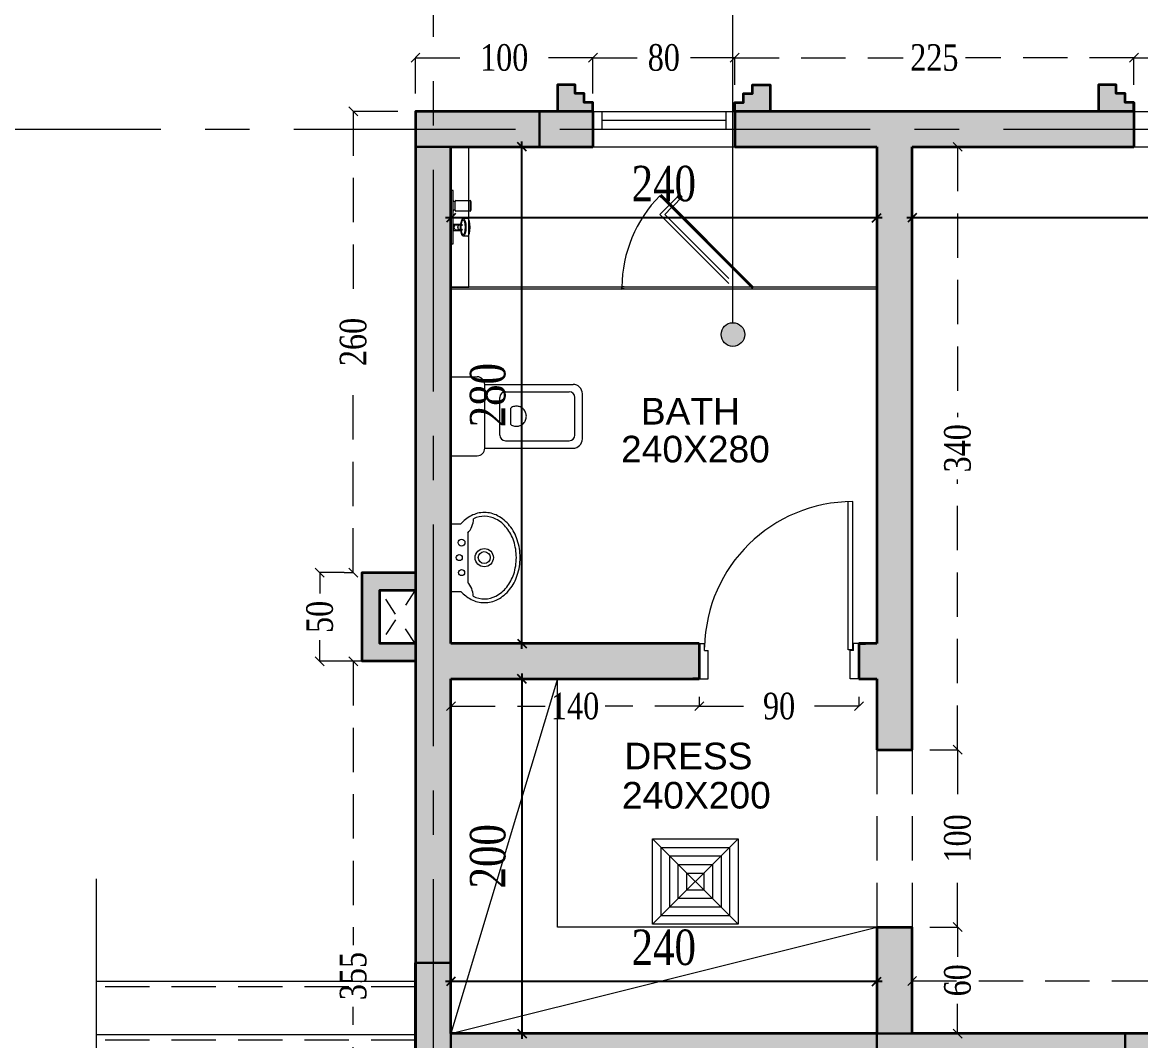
# Model space of a CAD drawing. Header units: inches. Extents: x -114 to 635, y -137 to 57.
# Drawn here: x 83.34 to 89.64, y 25.94 to 31.68 of the extents above; entities that cross this region are included whole.
import ezdxf

# ---------------------------------------------------------------- set-up
doc = ezdxf.new("R2010")
doc.units = ezdxf.units.IN
doc.header["$MEASUREMENT"] = 0
doc.header["$PDMODE"] = 98
for name, pattern in [('( Hidden )', [0.375, 0.25, -0.125]), ('CENTER', [2, 1.25, -0.25, 0.25, -0.25]), ('CENTERX2', [4, 2.5, -0.5, 0.5, -0.5]), ('DASHED2', [0.375, 0.25, -0.125]), ('HIDDEN', [0.375, 0.25, -0.125])]:
    doc.linetypes.add(name, pattern=pattern)
doc.layers.get('0').update_dxf_attribs({"lineweight": 5})
doc.layers.get('Defpoints').update_dxf_attribs({"lineweight": 5})
for name, color, linetype, lineweight in [('.', 14, 'Continuous', 9), ('ARCHES', 1, 'HIDDEN', 5), ('COLUMNS HATCH', 1, 'Continuous', 5), ('DETAILS DIMENSION', 15, 'Continuous', 5), ('dim', 1, 'Continuous', 9), ('DOOR', 1, 'Continuous', 5), ('E-AX', 9, '( Hidden )', 0), ('FIXTURE', 5, 'Continuous', 5), ('FURNITURE', 1, 'Continuous', 0), ('GENERAL TEXT', 4, 'Continuous', 5), ('HATCH', 15, 'Continuous', 0), ('New_Archicad Doors_Pen_No__27', 7, 'Continuous', 35), ('PROPOSED COLUMNS', 6, 'Continuous', 30), ('ROOM INFORMATION', 7, 'Continuous', 5), ('ROOMS DIMENSION', 3, 'Continuous', 5), ('STAIR', 1, 'Continuous', 5), ('WALL PROPOSED', 7, 'Continuous', 30), ('WINDOWS', 5, 'Continuous', 5)]:
    doc.layers.add(name, color=color, linetype=linetype, lineweight=lineweight)
for name, color, linetype, lineweight, true_color in [('ALARM', 7, 'Continuous', 5, 0xff0f0f), ('AXIES', 7, 'CENTER', 0, 0x949596), ('New_Archicad Doors_Pen_No__23', 7, 'Continuous', 20, 0xff6600)]:
    doc.layers.add(name, color=color, linetype=linetype, lineweight=lineweight, true_color=true_color)
doc.styles.add('ST', font='times.ttf', dxfattribs={"width": 0.8})
doc.styles.get("Standard").update_dxf_attribs({"font": 'arial.ttf'})
doc.styles.add('style4', font='times.ttf', dxfattribs={"width": 0.8})
doc.dimstyles.new('DIM100-2', dxfattribs={"dimtxt": 0.2, "dimasz": 0.05, "dimexe": 0.1, "dimexo": 0.1, "dimgap": 0.09, "dimtad": 1, "dimdec": 0, "dimlfac": 100, "dimzin": 0, "dimdsep": 46, "dimtxsty": 'style4', "dimblk1": 'OBLIQUE', "dimblk2": 'OBLIQUE', "dimsah": 1, "dimcen": 0.09, "dimdle": 0.03, "dimse1": 1, "dimse2": 1, "dimclrd": 256, "dimclrt": 256, "dimadec": 0, "dimazin": 0, "dimtfac": 1, "dimtdec": 0, "dimtix": 1, "dimtmove": 2, "dimatfit": 3, "dimldrblk": 'OBLIQUE', "dimfxl": 1, "dimtolj": 1, "dimtzin": 0, "dimarcsym": 0})
doc.dimstyles.new('RASH PLAN', dxfattribs={"dimtxt": 0.15, "dimasz": 0.05, "dimexe": 0, "dimexo": 0.1, "dimgap": 0.05, "dimtad": 0, "dimdec": 0, "dimlfac": 100, "dimzin": 0, "dimdsep": 46, "dimtxsty": 'ST', "dimblk": 'OBLIQUE', "dimcen": 0.09, "dimclrd": 200, "dimclre": 6, "dimclrt": 1, "dimadec": 0, "dimazin": 0, "dimtfac": 1, "dimtdec": 0, "dimtmove": 1, "dimatfit": 3, "dimldrblk": 'OBLIQUE', "dimfxl": 0, "dimtolj": 1, "dimtzin": 0, "dimlwd": -1, "dimlwe": -1, "dimarcsym": 0})

# ---------------------------------------------------------------- blocks, each defined once
blk = doc.blocks.new('*U1160')
for p, q in [((-1600, 101.4), (-1550, 101.4)), ((-1550, 101.4), (-1550, -58.6)), ((-750, 101.4), (-750, -58.6)), ((-700, 101.4), (-750, 101.4)), ((-1570, -58.6), (-1550, -58.6)), ((-1570, -58.6), (-1570, -98.6)), ((-730, -58.6), (-750, -58.6)), ((-730, -58.6), (-730, -98.6)), ((-1600, -98.6), (-1570, -98.6)), ((-1565, -63.6), (-1565, -898.6)), ((-1565, -63.6), (-1540, -63.6)), ((-1540, -63.6), (-1540, -896.8)), ((-700, -98.6), (-730, -98.6))]:
    blk.add_line(p, q)
blk.add_arc((-1565.1, -63.4), 835.2, 270.00586, 358.95662)
blk = doc.blocks.new('Door 26_3')
at = {"layer": 'New_Archicad Doors_Pen_No__23', "color": 30, "linetype": 'Continuous', "lineweight": 20, "true_color": 0xff6600}
blk.add_line((450, -115), (450, 0), dxfattribs=at)
at = {"layer": 'New_Archicad Doors_Pen_No__27', "color": 7, "linetype": 'Continuous', "lineweight": 35}
for p, q in [((-450, -115), (-450, -200)), ((450, -115), (450, -200))]:
    blk.add_line(p, q, dxfattribs=at)
at = {"layer": 'WALL PROPOSED', "linetype": 'Continuous', "lineweight": 35}
for p, q in [((-450, 0), (-450, -200)), ((450, 0), (450, -200))]:
    blk.add_line(p, q, dxfattribs=at)
at = {"layer": 'DOOR', "rotation": 180}
blk.add_blockref('*U1160', (-1150, -98.6), dxfattribs=at)
blk = doc.blocks.new('_Oblique')
at = {"color": 0, "lineweight": -2}
blk.add_line((-0.5, -0.5), (0.5, 0.5), dxfattribs=at)
blk = doc.blocks.new('*D347')
at = {"layer": 'Defpoints', "color": 0, "transparency": 16777216}
for p in [(86.5516, 31.4834), (85.5513, 31.1805), (86.5516, 31.1805)]:
    blk.add_point(p, dxfattribs=at)
at = {"layer": 'DETAILS DIMENSION', "color": 6, "transparency": 16777216}
for p, q in [((85.5513, 31.2805), (85.5513, 31.4834)), ((86.5516, 31.2805), (86.5516, 31.4834))]:
    blk.add_line(p, q, dxfattribs=at)
at = {"layer": 'DETAILS DIMENSION', "color": 200, "linetype": 'DASHED2', "transparency": 16777216}
for p, q in [((85.5513, 31.4834), (85.8821, 31.4834)), ((86.5516, 31.4834), (86.2208, 31.4834))]:
    blk.add_line(p, q, dxfattribs=at)
at = {"layer": 'DETAILS DIMENSION', "color": 200, "transparency": 16777216, "xscale": 0.05, "yscale": 0.05, "zscale": 0.05, "rotation": 180}
blk.add_blockref('_Oblique', (85.5513, 31.4834), dxfattribs=at)
at = {"layer": 'DETAILS DIMENSION', "color": 200, "transparency": 16777216, "xscale": 0.05, "yscale": 0.05, "zscale": 0.05}
blk.add_blockref('_Oblique', (86.5516, 31.4834), dxfattribs=at)
at = {"layer": 'DETAILS DIMENSION', "color": 1, "transparency": 16777216, "insert": (86.0514, 31.4834), "char_height": 0.15, "attachment_point": 5, "style": 'ST'}
blk.add_mtext('\\A1;100', dxfattribs=at)
blk = doc.blocks.new('*D348')
at = {"layer": 'Defpoints', "color": 0, "transparency": 16777216}
for p in [(87.3508, 31.4834), (87.3508, 31.2305), (86.5516, 31.1805)]:
    blk.add_point(p, dxfattribs=at)
at = {"layer": 'DETAILS DIMENSION', "color": 6, "transparency": 16777216}
for p, q in [((86.5516, 31.2805), (86.5516, 31.4834)), ((87.3508, 31.3305), (87.3508, 31.4834))]:
    blk.add_line(p, q, dxfattribs=at)
at = {"layer": 'DETAILS DIMENSION', "color": 200, "linetype": 'DASHED2', "transparency": 16777216}
for p, q in [((86.5516, 31.4834), (86.8211, 31.4834)), ((87.3508, 31.4834), (87.0813, 31.4834))]:
    blk.add_line(p, q, dxfattribs=at)
at = {"layer": 'DETAILS DIMENSION', "color": 200, "transparency": 16777216, "xscale": 0.05, "yscale": 0.05, "zscale": 0.05, "rotation": 180}
blk.add_blockref('_Oblique', (86.5516, 31.4834), dxfattribs=at)
at = {"layer": 'DETAILS DIMENSION', "color": 200, "transparency": 16777216, "xscale": 0.05, "yscale": 0.05, "zscale": 0.05}
blk.add_blockref('_Oblique', (87.3508, 31.4834), dxfattribs=at)
at = {"layer": 'DETAILS DIMENSION', "color": 1, "transparency": 16777216, "insert": (86.9512, 31.4834), "char_height": 0.15, "attachment_point": 5, "style": 'ST'}
blk.add_mtext('\\A1;80', dxfattribs=at)
blk = doc.blocks.new('*D349')
at = {"layer": 'Defpoints', "color": 0, "transparency": 16777216}
for p in [(89.6014, 31.4834), (87.3508, 31.2305), (89.6014, 31.2305)]:
    blk.add_point(p, dxfattribs=at)
at = {"layer": 'DETAILS DIMENSION', "color": 6, "transparency": 16777216}
for p, q in [((87.3508, 31.3305), (87.3508, 31.4834)), ((89.6014, 31.3305), (89.6014, 31.4834))]:
    blk.add_line(p, q, dxfattribs=at)
at = {"layer": 'DETAILS DIMENSION', "color": 200, "linetype": 'DASHED2', "transparency": 16777216}
for p, q in [((87.3508, 31.4834), (88.3009, 31.4834)), ((89.6014, 31.4834), (88.6512, 31.4834))]:
    blk.add_line(p, q, dxfattribs=at)
at = {"layer": 'DETAILS DIMENSION', "color": 200, "transparency": 16777216, "xscale": 0.05, "yscale": 0.05, "zscale": 0.05, "rotation": 180}
blk.add_blockref('_Oblique', (87.3508, 31.4834), dxfattribs=at)
at = {"layer": 'DETAILS DIMENSION', "color": 200, "transparency": 16777216, "xscale": 0.05, "yscale": 0.05, "zscale": 0.05}
blk.add_blockref('_Oblique', (89.6014, 31.4834), dxfattribs=at)
at = {"layer": 'DETAILS DIMENSION', "color": 1, "transparency": 16777216, "insert": (88.4761, 31.4834), "char_height": 0.15, "attachment_point": 5, "style": 'ST'}
blk.add_mtext('\\A1;225', dxfattribs=at)
blk = doc.blocks.new('*D350')
at = {"layer": 'Defpoints', "color": 0, "transparency": 16777216}
for p in [(92.1006, 31.4834), (89.6014, 31.2305), (92.1006, 31.2305)]:
    blk.add_point(p, dxfattribs=at)
at = {"layer": 'DETAILS DIMENSION', "color": 6, "transparency": 16777216}
for p, q in [((89.6014, 31.3305), (89.6014, 31.4834)), ((92.1006, 31.3305), (92.1006, 31.4834))]:
    blk.add_line(p, q, dxfattribs=at)
at = {"layer": 'DETAILS DIMENSION', "color": 200, "linetype": 'DASHED2', "transparency": 16777216}
for p, q in [((89.6014, 31.4834), (90.6732, 31.4834)), ((92.1006, 31.4834), (91.0288, 31.4834))]:
    blk.add_line(p, q, dxfattribs=at)
at = {"layer": 'DETAILS DIMENSION', "color": 200, "transparency": 16777216, "xscale": 0.05, "yscale": 0.05, "zscale": 0.05, "rotation": 180}
blk.add_blockref('_Oblique', (89.6014, 31.4834), dxfattribs=at)
at = {"layer": 'DETAILS DIMENSION', "color": 200, "transparency": 16777216, "xscale": 0.05, "yscale": 0.05, "zscale": 0.05}
blk.add_blockref('_Oblique', (92.1006, 31.4834), dxfattribs=at)
at = {"layer": 'DETAILS DIMENSION', "color": 1, "transparency": 16777216, "insert": (90.851, 31.4834), "char_height": 0.15, "attachment_point": 5, "style": 'ST'}
blk.add_mtext('\\A1;250', dxfattribs=at)
blk = doc.blocks.new('*D417')
at = {"layer": 'Defpoints', "color": 0, "transparency": 16777216}
for p in [(85.2005, 28.08), (85.5503, 28.08), (85.5009, 24.5298)]:
    blk.add_point(p, dxfattribs=at)
at = {"layer": 'DETAILS DIMENSION', "color": 6, "transparency": 16777216}
for p, q in [((85.4503, 28.08), (85.2005, 28.08)), ((85.4009, 24.5298), (85.2005, 24.5298))]:
    blk.add_line(p, q, dxfattribs=at)
at = {"layer": 'DETAILS DIMENSION', "color": 200, "linetype": 'DASHED2', "transparency": 16777216}
for p, q in [((85.2005, 28.08), (85.2005, 26.4784)), ((85.2005, 24.5298), (85.2005, 26.1314))]:
    blk.add_line(p, q, dxfattribs=at)
at = {"layer": 'DETAILS DIMENSION', "color": 200, "transparency": 16777216, "xscale": 0.05, "yscale": 0.05, "zscale": 0.05}
for p, rotation in [((85.2005, 28.08), 90), ((85.2005, 24.5298), 270)]:
    blk.add_blockref('_Oblique', p, dxfattribs=dict(at, rotation=rotation))
at = {"layer": 'DETAILS DIMENSION', "color": 1, "transparency": 16777216, "insert": (85.2005, 26.3049), "char_height": 0.15, "attachment_point": 5, "rotation": 90, "style": 'ST'}
blk.add_mtext('\\A1;355', dxfattribs=at)
blk = doc.blocks.new('*D430')
at = {"layer": 'Defpoints', "color": 0, "transparency": 16777216}
for p in [(88.3512, 30.9805), (93.3508, 30.9805), (88.3512, 30.5804)]:
    blk.add_point(p, dxfattribs=at)
at = {"layer": 'ROOMS DIMENSION', "linetype": 'Continuous', "lineweight": -2, "transparency": 16777216}
blk.add_line((93.3808, 30.5804), (88.3212, 30.5804), dxfattribs=at)
at = {"layer": 'ROOMS DIMENSION', "lineweight": -2, "transparency": 16777216, "xscale": 0.05, "yscale": 0.05, "zscale": 0.05, "rotation": 180}
blk.add_blockref('_Oblique', (88.3512, 30.5804), dxfattribs=at)
at = {"layer": 'ROOMS DIMENSION', "lineweight": -2, "transparency": 16777216, "xscale": 0.05, "yscale": 0.05, "zscale": 0.05}
blk.add_blockref('_Oblique', (93.3508, 30.5804), dxfattribs=at)
at = {"layer": 'ROOMS DIMENSION', "transparency": 16777216, "insert": (90.851, 30.7721), "char_height": 0.2, "attachment_point": 5, "style": 'style4'}
blk.add_mtext('\\A1;500', dxfattribs=at)
blk = doc.blocks.new('*D431')
at = {"layer": 'Defpoints', "color": 0, "transparency": 16777216}
for p in [(85.7513, 30.9805), (88.1512, 30.9805), (85.7513, 30.5804)]:
    blk.add_point(p, dxfattribs=at)
at = {"layer": 'ROOMS DIMENSION', "linetype": 'Continuous', "lineweight": -2, "transparency": 16777216}
blk.add_line((88.1812, 30.5804), (85.7213, 30.5804), dxfattribs=at)
at = {"layer": 'ROOMS DIMENSION', "lineweight": -2, "transparency": 16777216, "xscale": 0.05, "yscale": 0.05, "zscale": 0.05, "rotation": 180}
blk.add_blockref('_Oblique', (85.7513, 30.5804), dxfattribs=at)
at = {"layer": 'ROOMS DIMENSION', "lineweight": -2, "transparency": 16777216, "xscale": 0.05, "yscale": 0.05, "zscale": 0.05}
blk.add_blockref('_Oblique', (88.1512, 30.5804), dxfattribs=at)
at = {"layer": 'ROOMS DIMENSION', "transparency": 16777216, "insert": (86.9512, 30.7721), "char_height": 0.2, "attachment_point": 5, "style": 'style4'}
blk.add_mtext('\\A1;240', dxfattribs=at)
blk = doc.blocks.new('*D439')
at = {"layer": 'Defpoints', "color": 0, "transparency": 16777216}
for p in [(85.7513, 30.9805), (86.1514, 30.9805), (85.7511, 28.18)]:
    blk.add_point(p, dxfattribs=at)
at = {"layer": 'ROOMS DIMENSION', "linetype": 'Continuous', "lineweight": -2, "transparency": 16777216}
blk.add_line((86.1514, 28.15), (86.1514, 31.0105), dxfattribs=at)
at = {"layer": 'ROOMS DIMENSION', "lineweight": -2, "transparency": 16777216, "xscale": 0.05, "yscale": 0.05, "zscale": 0.05}
for p, rotation in [((86.1514, 30.9805), 90), ((86.1514, 28.18), 270)]:
    blk.add_blockref('_Oblique', p, dxfattribs=dict(at, rotation=rotation))
at = {"layer": 'ROOMS DIMENSION', "transparency": 16777216, "insert": (85.9597, 29.5803), "char_height": 0.2, "attachment_point": 5, "rotation": 90, "style": 'style4'}
blk.add_mtext('\\A1;280', dxfattribs=at)
blk = doc.blocks.new('*D440')
at = {"layer": 'Defpoints', "color": 0, "transparency": 16777216}
for p in [(86.0189, 27.98), (86.0783, 25.9807), (86.1514, 25.9807)]:
    blk.add_point(p, dxfattribs=at)
at = {"layer": 'ROOMS DIMENSION', "linetype": 'Continuous', "lineweight": -2, "transparency": 16777216}
blk.add_line((86.1514, 28.01), (86.1514, 25.9507), dxfattribs=at)
at = {"layer": 'ROOMS DIMENSION', "lineweight": -2, "transparency": 16777216, "xscale": 0.05, "yscale": 0.05, "zscale": 0.05}
for p, rotation in [((86.1514, 27.98), 90), ((86.1514, 25.9807), 270)]:
    blk.add_blockref('_Oblique', p, dxfattribs=dict(at, rotation=rotation))
at = {"layer": 'ROOMS DIMENSION', "transparency": 16777216, "insert": (85.9597, 26.9804), "char_height": 0.2, "attachment_point": 5, "rotation": 90, "style": 'style4'}
blk.add_mtext('\\A1;200', dxfattribs=at)
blk = doc.blocks.new('*D441')
at = {"layer": 'Defpoints', "color": 0, "transparency": 16777216}
for p in [(85.751, 26.2739), (85.751, 25.9807), (88.1512, 25.9806)]:
    blk.add_point(p, dxfattribs=at)
at = {"layer": 'ROOMS DIMENSION', "linetype": 'Continuous', "lineweight": -2, "transparency": 16777216}
blk.add_line((88.1812, 26.2739), (85.721, 26.2739), dxfattribs=at)
at = {"layer": 'ROOMS DIMENSION', "lineweight": -2, "transparency": 16777216, "xscale": 0.05, "yscale": 0.05, "zscale": 0.05, "rotation": 180}
blk.add_blockref('_Oblique', (85.751, 26.2739), dxfattribs=at)
at = {"layer": 'ROOMS DIMENSION', "lineweight": -2, "transparency": 16777216, "xscale": 0.05, "yscale": 0.05, "zscale": 0.05}
blk.add_blockref('_Oblique', (88.1512, 26.2739), dxfattribs=at)
at = {"layer": 'ROOMS DIMENSION', "transparency": 16777216, "insert": (86.9511, 26.4656), "char_height": 0.2, "attachment_point": 5, "style": 'style4'}
blk.add_mtext('\\A1;240', dxfattribs=at)
blk = doc.blocks.new('*D442')
at = {"layer": 'Defpoints', "color": 0, "transparency": 16777216}
for p in [(85.7511, 27.98), (87.151, 27.98), (85.7511, 27.8265)]:
    blk.add_point(p, dxfattribs=at)
at = {"layer": 'DETAILS DIMENSION', "color": 6, "transparency": 16777216}
for p, q in [((85.7511, 27.88), (85.7511, 27.8265)), ((87.151, 27.88), (87.151, 27.8265))]:
    blk.add_line(p, q, dxfattribs=at)
at = {"layer": 'DETAILS DIMENSION', "color": 200, "linetype": 'DASHED2', "transparency": 16777216}
for p, q in [((85.7511, 27.8265), (86.2817, 27.8265)), ((87.151, 27.8265), (86.6204, 27.8265))]:
    blk.add_line(p, q, dxfattribs=at)
at = {"layer": 'DETAILS DIMENSION', "color": 200, "transparency": 16777216, "xscale": 0.05, "yscale": 0.05, "zscale": 0.05, "rotation": 180}
blk.add_blockref('_Oblique', (85.7511, 27.8265), dxfattribs=at)
at = {"layer": 'DETAILS DIMENSION', "color": 200, "transparency": 16777216, "xscale": 0.05, "yscale": 0.05, "zscale": 0.05}
blk.add_blockref('_Oblique', (87.151, 27.8265), dxfattribs=at)
at = {"layer": 'DETAILS DIMENSION', "color": 1, "transparency": 16777216, "insert": (86.4511, 27.8265), "char_height": 0.15, "attachment_point": 5, "style": 'ST'}
blk.add_mtext('\\A1;140', dxfattribs=at)
blk = doc.blocks.new('*D443')
at = {"layer": 'Defpoints', "color": 0, "transparency": 16777216}
for p in [(87.151, 27.98), (88.051, 27.98), (88.051, 27.8265)]:
    blk.add_point(p, dxfattribs=at)
at = {"layer": 'DETAILS DIMENSION', "color": 6, "transparency": 16777216}
for p, q in [((87.151, 27.88), (87.151, 27.8265)), ((88.051, 27.88), (88.051, 27.8265))]:
    blk.add_line(p, q, dxfattribs=at)
at = {"layer": 'DETAILS DIMENSION', "color": 200, "linetype": 'DASHED2', "transparency": 16777216}
for p, q in [((87.151, 27.8265), (87.4691, 27.8265)), ((88.051, 27.8265), (87.7329, 27.8265))]:
    blk.add_line(p, q, dxfattribs=at)
at = {"layer": 'DETAILS DIMENSION', "color": 200, "transparency": 16777216, "xscale": 0.05, "yscale": 0.05, "zscale": 0.05, "rotation": 180}
blk.add_blockref('_Oblique', (87.151, 27.8265), dxfattribs=at)
at = {"layer": 'DETAILS DIMENSION', "color": 200, "transparency": 16777216, "xscale": 0.05, "yscale": 0.05, "zscale": 0.05}
blk.add_blockref('_Oblique', (88.051, 27.8265), dxfattribs=at)
at = {"layer": 'DETAILS DIMENSION', "color": 1, "transparency": 16777216, "insert": (87.601, 27.8265), "char_height": 0.15, "attachment_point": 5, "style": 'ST'}
blk.add_mtext('\\A1;90', dxfattribs=at)
blk = doc.blocks.new('*D444')
at = {"layer": 'Defpoints', "color": 0, "transparency": 16777216}
for p in [(88.3512, 27.5811), (88.3512, 26.5811), (88.6071, 26.5811)]:
    blk.add_point(p, dxfattribs=at)
at = {"layer": 'DETAILS DIMENSION', "color": 6, "transparency": 16777216}
for p, q in [((88.4512, 27.5811), (88.6071, 27.5811)), ((88.4512, 26.5811), (88.6071, 26.5811))]:
    blk.add_line(p, q, dxfattribs=at)
at = {"layer": 'DETAILS DIMENSION', "color": 200, "linetype": 'DASHED2', "transparency": 16777216}
for p, q in [((88.6071, 27.5811), (88.6071, 27.2504)), ((88.6071, 26.5811), (88.6071, 26.9117))]:
    blk.add_line(p, q, dxfattribs=at)
at = {"layer": 'DETAILS DIMENSION', "color": 200, "transparency": 16777216, "xscale": 0.05, "yscale": 0.05, "zscale": 0.05}
for p, rotation in [((88.6071, 27.5811), 90), ((88.6071, 26.5811), 270)]:
    blk.add_blockref('_Oblique', p, dxfattribs=dict(at, rotation=rotation))
at = {"layer": 'DETAILS DIMENSION', "color": 1, "transparency": 16777216, "insert": (88.6071, 27.0811), "char_height": 0.15, "attachment_point": 5, "rotation": 90, "style": 'ST'}
blk.add_mtext('\\A1;100', dxfattribs=at)
blk = doc.blocks.new('*D445')
at = {"layer": 'Defpoints', "color": 0, "transparency": 16777216}
for p in [(88.3512, 30.9805), (88.6071, 30.9805), (88.3512, 27.5811)]:
    blk.add_point(p, dxfattribs=at)
at = {"layer": 'DETAILS DIMENSION', "color": 6, "transparency": 16777216}
for p, q in [((88.4512, 30.9805), (88.6071, 30.9805)), ((88.4512, 27.5811), (88.6071, 27.5811))]:
    blk.add_line(p, q, dxfattribs=at)
at = {"layer": 'DETAILS DIMENSION', "color": 200, "linetype": 'DASHED2', "transparency": 16777216}
for p, q in [((88.6071, 30.9805), (88.6071, 29.4569)), ((88.6071, 27.5811), (88.6071, 29.1046))]:
    blk.add_line(p, q, dxfattribs=at)
at = {"layer": 'DETAILS DIMENSION', "color": 200, "transparency": 16777216, "xscale": 0.05, "yscale": 0.05, "zscale": 0.05}
for p, rotation in [((88.6071, 30.9805), 90), ((88.6071, 27.5811), 270)]:
    blk.add_blockref('_Oblique', p, dxfattribs=dict(at, rotation=rotation))
at = {"layer": 'DETAILS DIMENSION', "color": 1, "transparency": 16777216, "insert": (88.6071, 29.2808), "char_height": 0.15, "attachment_point": 5, "rotation": 90, "style": 'ST'}
blk.add_mtext('\\A1;340', dxfattribs=at)
blk = doc.blocks.new('*D446')
at = {"layer": 'Defpoints', "color": 0, "transparency": 16777216}
for p in [(88.3512, 26.5811), (88.3512, 25.9806), (88.6071, 25.9806)]:
    blk.add_point(p, dxfattribs=at)
at = {"layer": 'DETAILS DIMENSION', "color": 6, "transparency": 16777216}
for p, q in [((88.4512, 26.5811), (88.6071, 26.5811)), ((88.4512, 25.9806), (88.6071, 25.9806))]:
    blk.add_line(p, q, dxfattribs=at)
at = {"layer": 'DETAILS DIMENSION', "color": 200, "linetype": 'DASHED2', "transparency": 16777216}
for p, q in [((88.6071, 26.5811), (88.6071, 26.4125)), ((88.6071, 25.9806), (88.6071, 26.1492))]:
    blk.add_line(p, q, dxfattribs=at)
at = {"layer": 'DETAILS DIMENSION', "color": 200, "transparency": 16777216, "xscale": 0.05, "yscale": 0.05, "zscale": 0.05}
for p, rotation in [((88.6071, 26.5811), 90), ((88.6071, 25.9806), 270)]:
    blk.add_blockref('_Oblique', p, dxfattribs=dict(at, rotation=rotation))
at = {"layer": 'DETAILS DIMENSION', "color": 1, "transparency": 16777216, "insert": (88.6071, 26.2808), "char_height": 0.15, "attachment_point": 5, "rotation": 90, "style": 'ST'}
blk.add_mtext('\\A1;60', dxfattribs=at)
blk = doc.blocks.new('*D447')
at = {"layer": 'Defpoints', "color": 0, "transparency": 16777216}
for p in [(92.2008, 26.2771), (88.3512, 25.9806), (92.2008, 25.9805)]:
    blk.add_point(p, dxfattribs=at)
at = {"layer": 'DETAILS DIMENSION', "color": 6, "transparency": 16777216}
for p, q in [((88.3512, 26.0806), (88.3512, 26.2771)), ((92.2008, 26.0805), (92.2008, 26.2771))]:
    blk.add_line(p, q, dxfattribs=at)
at = {"layer": 'DETAILS DIMENSION', "color": 200, "linetype": 'DASHED2', "transparency": 16777216}
for p, q in [((88.3512, 26.2771), (90.1025, 26.2771)), ((92.2008, 26.2771), (90.4494, 26.2771))]:
    blk.add_line(p, q, dxfattribs=at)
at = {"layer": 'DETAILS DIMENSION', "color": 200, "transparency": 16777216, "xscale": 0.05, "yscale": 0.05, "zscale": 0.05, "rotation": 180}
blk.add_blockref('_Oblique', (88.3512, 26.2771), dxfattribs=at)
at = {"layer": 'DETAILS DIMENSION', "color": 200, "transparency": 16777216, "xscale": 0.05, "yscale": 0.05, "zscale": 0.05}
blk.add_blockref('_Oblique', (92.2008, 26.2771), dxfattribs=at)
at = {"layer": 'DETAILS DIMENSION', "color": 1, "transparency": 16777216, "insert": (90.276, 26.2771), "char_height": 0.15, "attachment_point": 5, "style": 'ST'}
blk.add_mtext('\\A1;385', dxfattribs=at)
blk = doc.blocks.new('*D595')
at = {"layer": 'Defpoints', "color": 0, "transparency": 16777216}
for p in [(85.0118, 28.58), (85.2503, 28.58), (85.5503, 28.08)]:
    blk.add_point(p, dxfattribs=at)
at = {"layer": 'DETAILS DIMENSION', "color": 6, "transparency": 16777216}
for p, q in [((85.1503, 28.58), (85.0118, 28.58)), ((85.4503, 28.08), (85.0118, 28.08))]:
    blk.add_line(p, q, dxfattribs=at)
at = {"layer": 'DETAILS DIMENSION', "color": 200, "linetype": 'DASHED2', "transparency": 16777216}
for p, q in [((85.0118, 28.58), (85.0118, 28.4612)), ((85.0118, 28.08), (85.0118, 28.1988))]:
    blk.add_line(p, q, dxfattribs=at)
at = {"layer": 'DETAILS DIMENSION', "color": 200, "transparency": 16777216, "xscale": 0.05, "yscale": 0.05, "zscale": 0.05}
for p, rotation in [((85.0118, 28.58), 90), ((85.0118, 28.08), 270)]:
    blk.add_blockref('_Oblique', p, dxfattribs=dict(at, rotation=rotation))
at = {"layer": 'DETAILS DIMENSION', "color": 1, "transparency": 16777216, "insert": (85.0118, 28.33), "char_height": 0.15, "attachment_point": 5, "rotation": 90, "style": 'ST'}
blk.add_mtext('\\A1;50', dxfattribs=at)
blk = doc.blocks.new('*D596')
at = {"layer": 'Defpoints', "color": 0, "transparency": 16777216}
for p in [(85.2005, 31.1805), (85.5513, 31.1805), (85.2503, 28.58)]:
    blk.add_point(p, dxfattribs=at)
at = {"layer": 'DETAILS DIMENSION', "color": 6, "transparency": 16777216}
for p, q in [((85.4513, 31.1805), (85.2005, 31.1805)), ((85.1503, 28.58), (85.2005, 28.58))]:
    blk.add_line(p, q, dxfattribs=at)
at = {"layer": 'DETAILS DIMENSION', "color": 200, "linetype": 'DASHED2', "transparency": 16777216}
for p, q in [((85.2005, 31.1805), (85.2005, 30.0581)), ((85.2005, 28.58), (85.2005, 29.7024))]:
    blk.add_line(p, q, dxfattribs=at)
at = {"layer": 'DETAILS DIMENSION', "color": 200, "transparency": 16777216, "xscale": 0.05, "yscale": 0.05, "zscale": 0.05}
for p, rotation in [((85.2005, 31.1805), 90), ((85.2005, 28.58), 270)]:
    blk.add_blockref('_Oblique', p, dxfattribs=dict(at, rotation=rotation))
at = {"layer": 'DETAILS DIMENSION', "color": 1, "transparency": 16777216, "insert": (85.2005, 29.8803), "char_height": 0.15, "attachment_point": 5, "rotation": 90, "style": 'ST'}
blk.add_mtext('\\A1;260', dxfattribs=at)
blk = doc.blocks.new('A$C4d6af952')
at = {"layer": 'ALARM'}
for p, q in [((0.482, 0.578), (-0.482, -0.385)), ((-0.482, 0.578), (0.482, -0.385))]:
    blk.add_line(p, q, dxfattribs=at)
for points in [[(-0.482, 0.578), (0.482, 0.578), (0.482, -0.385), (-0.482, -0.385)], [(-0.385, 0.482), (0.385, 0.482), (0.385, -0.289), (-0.385, -0.289)], [(-0.289, 0.385), (0.289, 0.385), (0.289, -0.193), (-0.289, -0.193)], [(-0.193, 0.289), (0.193, 0.289), (0.193, -0.096), (-0.193, -0.096)], [(-0.096, 0.193), (0.096, 0.193), (0.096, 0), (-0.096, 0)]]:
    blk.add_lwpolyline(points, close=True, dxfattribs=at)
blk = doc.blocks.new('*U940')
for p, q in [((-210, 0), (-210, -140)), ((-210, 0), (210, 0)), ((210, 0), (210, -140)), ((-170, -180), (-170, -650)), ((-170, -180), (170, -180)), ((170, -180), (170, -650)), ((-130, -290), (-130, -630)), ((-100, -260), (100, -260)), ((130, -290), (130, -630)), ((-43.9, -318.5), (43.9, -318.5)), ((-120, -700), (120, -700)), ((-100, -660), (100, -660))]:
    blk.add_line(p, q)
for centre, radius, start, end in [((-170, -140), 40, 180, 270), ((170, -140), 40, 270, 0), ((-100, -290), 30, 90, 180), ((100, -290), 30, 0, 90), ((-1.1, -348.8), 52.4, 157.28775, 180), ((-1.1, -348.8), 52.4, 180, 202.71225), ((-0.6, -349), 53, 144.88576, 157.28775), ((0.6, -349), 53, 22.71225, 35.11424), ((1.1, -348.8), 52.4, 360, 22.71225), ((1.1, -348.8), 52.4, 337.28775, 0), ((-0.6, -348.5), 53, 202.71225, 225.29905), ((-0.2, -348.2), 53.5, 225.29905, 247.71068), ((0, -347.7), 54, 247.71068, 270), ((0, -347.7), 54, 270, 292.28932), ((0.2, -348.2), 53.5, 292.28932, 314.70095), ((0.6, -348.5), 53, 314.70095, 337.28775), ((-120, -650), 50, 180, 270), ((-100, -630), 30, 180, 270), ((100, -630), 30, 270, 0), ((120, -650), 50, 270, 0)]:
    blk.add_arc(centre, radius, start, end)
blk = doc.blocks.new('*U939')
for p, q in [((179.7, 0), (-179.7, 0)), ((-179.7, 0), (-179.7, -52.8)), ((179.7, 0), (179.7, -52.2)), ((129.7, -89.2), (-129.7, -89.2))]:
    blk.add_line(p, q)
for centre, radius in [((-79.9, -56.8), 16.1), ((0, -44.4), 16), ((79.9, -56.8), 18.1), ((0, -177.5), 48.5), ((0, -177.5), 31.8)]:
    blk.add_circle(centre, radius)
for centre, radius, start, end in [((-45.4, -200.7), 199.8, 132.24136, 152.38066), ((46, -200.7), 199.8, 27.61934, 48.01729), ((-87.9, -178.4), 151.7, 152.38066, 180), ((-87.9, -178.4), 131.7, 153.10137, 207.61934), ((-208.7, 0), 118.9, 271.59096, 311.38391), ((214, 5.3), 126.4, 228.39835, 266.85131), ((88.6, -178.4), 151.7, 0, 27.61934), ((-87.9, -178.4), 151.7, 180, 207.61934), ((88.6, -178.4), 131.7, 332.38066, 25.9024), ((88.6, -178.4), 151.7, 332.38066, 0), ((-45.4, -156.1), 199.8, 207.61934, 231.63251), ((-45.4, -156.1), 179.8, 207.61934, 231.63251), ((-17.7, -121.2), 224.3, 231.63251, 251.8447), ((18.4, -121.2), 224.3, 288.1553, 308.36749), ((46, -156.1), 179.8, 308.36749, 332.38066), ((46, -156.1), 199.8, 308.36749, 332.38066), ((-17.7, -121.2), 244.3, 231.63251, 251.8447), ((0.3, -66.2), 302.2, 251.8447, 270), ((0.3, -66.2), 282.2, 251.8447, 270), ((0.3, -66.2), 282.2, 270, 288.1553), ((0.3, -66.2), 302.2, 270, 288.1553), ((18.4, -121.2), 244.3, 288.1553, 308.36749)]:
    blk.add_arc(centre, radius, start, end)
blk = doc.blocks.new('DASLASDLASLDASLASDLASLQWELQWELQWELQWELQ')
at = {"layer": 'AXIES', "linetype": 'CENTERX2', "ltscale": 0.5}
for p, q in [((25.0789, -578.2063), (25.0789, -610.1736)), ((20.2934, -581.9767), (52.6834, -581.9767))]:
    blk.add_line(p, q, dxfattribs=at)
blk = doc.blocks.new('QEWQWQWASDASDASADAAS')
at = {"layer": 'COLUMNS HATCH', "ltscale": 300}
for points in [[(148.5237, -479.0567), (148.5237, -479.2567), (147.8237, -479.2567), (147.8237, -479.0567)], [(148.023, -484.457), (147.823, -484.457), (147.823, -483.857), (148.023, -483.857)], [(151.8236, -484.2567), (151.8236, -484.4567), (150.4236, -484.4567), (150.4236, -484.2567)]]:
    blk.add_hatch(color=256, dxfattribs=at).paths.add_polyline_path(points)
at = {"layer": 'PROPOSED COLUMNS'}
for points in [[(148.5237, -479.0567), (148.5237, -479.2567), (147.8237, -479.2567), (147.8237, -479.0567)], [(148.023, -484.457), (147.823, -484.457), (147.823, -483.857), (148.023, -483.857)], [(151.8236, -484.2567), (151.8236, -484.4567), (150.4236, -484.4567), (150.4236, -484.2567)]]:
    blk.add_lwpolyline(points, close=True, dxfattribs=at)

msp = doc.modelspace()

# ---------------------------------------------------------------- hatches: boundary and pattern name
at = {"layer": '.'}
h = msp.add_hatch(color=9, dxfattribs=at)
h.dxf.hatch_style = 1
edge = h.paths.add_edge_path()
edge.add_arc((87.3407, 29.9223), 0.0666, 0, 360)
at = {"layer": 'HATCH', "true_color": 0x939598}
h = msp.add_hatch(color=252, dxfattribs=at)
h.dxf.hatch_style = 1
h.paths.add_polyline_path([(86.5016, 31.2805), (86.4516, 31.2805), (86.4516, 31.3305), (86.3516, 31.3305), (86.3516, 31.1805), (86.5516, 31.1805), (86.5516, 31.2305), (86.5016, 31.2305)])
h = msp.add_hatch(color=252, dxfattribs=at)
h.dxf.hatch_style = 1
h.paths.add_polyline_path([(87.5508, 31.3305), (87.4508, 31.3305), (87.4508, 31.2805), (87.4008, 31.2805), (87.4008, 31.2305), (87.3508, 31.2305), (87.3508, 31.1805), (87.5508, 31.1805)])
h = msp.add_hatch(color=252, dxfattribs=at)
h.dxf.hatch_style = 1
h.paths.add_polyline_path([(89.5514, 31.2805), (89.5014, 31.2805), (89.5014, 31.3305), (89.4014, 31.3305), (89.4014, 31.1805), (89.6014, 31.1805), (89.6014, 31.2305), (89.5514, 31.2305)])
h = msp.add_hatch(color=252, dxfattribs=at)
h.dxf.hatch_style = 1
h.paths.add_polyline_path([(85.7513, 30.9805), (86.5516, 30.9805), (86.5516, 31.1805), (85.5513, 31.1805), (85.5513, 30.9805), (85.551, 24.5298), (85.7509, 24.5298), (85.751, 25.7807), (91.7503, 25.7805), (91.7503, 25.6801), (91.8353, 25.6801), (91.9503, 25.6801), (91.9503, 25.7805), (92.2008, 25.7805), (92.2008, 25.9805), (88.3512, 25.9806), (88.3512, 26.5811), (88.1512, 26.5811), (88.1512, 25.9806), (85.751, 25.9807), (85.7511, 27.98), (87.151, 27.98), (87.151, 28.18), (85.7511, 28.18)])
h = msp.add_hatch(color=252, dxfattribs=at)
h.dxf.hatch_style = 1
h.paths.add_polyline_path([(89.6014, 31.1805), (87.3508, 31.1805), (87.3508, 30.9805), (88.1512, 30.9805), (88.1512, 28.18), (88.051, 28.18), (88.051, 27.98), (88.1512, 27.98), (88.1512, 27.5811), (88.3512, 27.5811), (88.3512, 30.9805), (89.6014, 30.9805)])
h = msp.add_hatch(color=252, dxfattribs=at)
h.dxf.hatch_style = 1
h.paths.add_polyline_path([(85.5512, 28.58), (85.2503, 28.58), (85.2503, 28.08), (85.5511, 28.08), (85.5511, 28.1787), (85.5503, 28.18), (85.3503, 28.18), (85.3503, 28.48), (85.5512, 28.48)])

# ---------------------------------------------------------------- linework, layer by layer
at = {"layer": 'ARCHES', "ltscale": 0.3}
for p, q in [((85.5503, 28.18), (85.3503, 28.48)), ((85.5503, 28.48), (85.3503, 28.18))]:
    msp.add_line(p, q, dxfattribs=at)
at = {"layer": 'ARCHES'}
for p, q in [((88.1512, 27.5811), (88.1512, 26.5811)), ((88.3512, 27.5811), (88.3512, 26.5811))]:
    msp.add_line(p, q, dxfattribs=at)
at = {"layer": 'dim'}
msp.add_lwpolyline([(83.7516, 26.8533), (83.7516, 25.3641), (84.0345, 25.3641), (83.4887, 24.6928), (83.7516, 24.6928), (83.7516, 23.018)], dxfattribs=at)
at = {"layer": 'FIXTURE'}
for p, q in [((86.9269, 30.7045), (86.9367, 30.696)), ((86.9269, 30.7045), (86.9367, 30.696)), ((87.4505, 30.1823), (86.9295, 30.704)), ((86.9322, 30.7084), (87.4548, 30.1851)), ((86.9371, 30.6964), (86.935, 30.6985)), ((86.9371, 30.6964), (86.935, 30.6985)), ((86.9366, 30.7111), (87.4576, 30.1894)), ((87.041, 30.712), (86.988, 30.659)), ((87.0552, 30.6979), (87.0021, 30.6448)), ((85.7743, 30.6228), (85.7743, 30.6732)), ((85.7743, 30.623), (85.7743, 30.673)), ((85.7793, 30.678), (85.8593, 30.678)), ((85.8593, 30.678), (85.8593, 30.618)), ((85.8643, 30.673), (85.8643, 30.623)), ((86.9279, 30.5989), (86.9809, 30.6519)), ((86.9371, 30.6964), (86.9367, 30.696)), ((86.9371, 30.6964), (86.9367, 30.696)), ((86.9562, 30.5989), (86.9951, 30.6378)), ((86.9951, 30.6378), (86.9809, 30.6519)), ((87.0021, 30.6448), (86.988, 30.659)), ((85.8593, 30.618), (85.7793, 30.618)), ((87.3168, 30.21), (86.9279, 30.5989)), ((87.3168, 30.2382), (86.9562, 30.5989)), ((86.6972, 30.1914), (86.7142, 30.1916)), ((86.6972, 30.1914), (86.6972, 30.1909)), ((86.6972, 30.1909), (86.7142, 30.1907)), ((86.7272, 30.1907), (86.7142, 30.1916)), ((86.7142, 30.1786), (86.7142, 30.1907)), ((86.7142, 30.1821), (86.7142, 30.1881)), ((86.7142, 30.1786), (86.7272, 30.1796)), ((86.7152, 30.1796), (86.7152, 30.1906)), ((86.7172, 30.1906), (86.7152, 30.1906)), ((86.7172, 30.1906), (86.7152, 30.1906)), ((86.7172, 30.1901), (86.7152, 30.1881)), ((86.7152, 30.1821), (86.7152, 30.1881)), ((86.7152, 30.1821), (86.7172, 30.1801)), ((86.7172, 30.1797), (86.7152, 30.1796)), ((86.7172, 30.1901), (86.7172, 30.1906)), ((86.7172, 30.1901), (86.7172, 30.1906)), ((86.7172, 30.1901), (86.7177, 30.1901)), ((86.7172, 30.1901), (86.7177, 30.1901)), ((86.7172, 30.1797), (86.7172, 30.1801)), ((86.7172, 30.1801), (86.7177, 30.1801)), ((86.7177, 30.1901), (86.7177, 30.1905)), ((86.7237, 30.1903), (86.7177, 30.1905)), ((86.7177, 30.1901), (86.7177, 30.1905)), ((86.7177, 30.1798), (86.7177, 30.1801)), ((86.7237, 30.18), (86.7177, 30.1798)), ((86.7237, 30.1903), (86.7237, 30.1901)), ((86.7237, 30.1901), (86.7242, 30.1901)), ((86.7237, 30.18), (86.7237, 30.1801)), ((86.7237, 30.1801), (86.7242, 30.1801)), ((86.7237, 30.18), (86.7237, 30.1801)), ((86.7237, 30.1801), (86.7242, 30.1801)), ((86.7272, 30.1902), (86.7242, 30.1902)), ((86.7242, 30.1901), (86.7242, 30.1902)), ((86.7272, 30.1801), (86.7242, 30.1801)), ((86.7242, 30.1801), (86.7242, 30.1801)), ((86.7242, 30.1801), (86.7242, 30.1801)), ((86.7272, 30.1907), (86.7272, 30.1902)), ((86.7272, 30.1801), (86.7272, 30.1796)), ((86.7272, 30.1801), (86.7272, 30.1796))]:
    msp.add_line(p, q, dxfattribs=at)
for points in [[(85.7513, 30.9805), (85.7513, 30.1901), (85.8513, 30.1901), (85.8513, 30.9805)], [(87.0552, 30.6979), (87.041, 30.712)], [(86.9852, 30.6477), (86.9922, 30.6547)], [(86.9908, 30.642), (86.9979, 30.6491)], [(85.8445, 30.5769), (85.8207, 30.5769)], [(85.7643, 30.5454), (85.8038, 30.5441)], [(85.7643, 30.5454), (85.7643, 30.5084)], [(85.7643, 30.5084), (85.8038, 30.5096)], [(85.7808, 30.5409), (85.8063, 30.5409)], [(85.7808, 30.5128), (85.8064, 30.5128)], [(85.8143, 30.5366), (85.8165, 30.5386)], [(85.8143, 30.5172), (85.8165, 30.5151)], [(85.8445, 30.4769), (85.8207, 30.4769)], [(88.1508, 30.1901), (85.7513, 30.1901)], [(85.7513, 30.1801), (88.1508, 30.1801)]]:
    msp.add_lwpolyline(points, dxfattribs=at)
for points in [[(85.7513, 30.4335), (85.7643, 30.4335), (85.7643, 30.7335), (85.7513, 30.7335)], [(87.0552, 30.6979), (87.041, 30.712), (87.0269, 30.6979), (87.041, 30.6837)]]:
    msp.add_lwpolyline(points, close=True, dxfattribs=at)
for centre, radius, start, end in [((87.4548, 30.1851), 0.7396, 135.38737, 179.61263), ((85.7714, 30.6801), 0.00746, 196.2966, 292.40251), ((85.7793, 30.673), 0.005, 90, 180), ((85.8593, 30.673), 0.005, 0, 90), ((85.7714, 30.6159), 0.00746, 67.59749, 163.7034), ((85.7793, 30.623), 0.005, 180, 270), ((85.8593, 30.623), 0.005, 270, 0), ((85.7808, 30.5269), 0.014, 90, 272.24419), ((85.8038, 30.5269), 0.0153, 42.78396, 317.21604), ((85.8038, 30.5269), 0.0143, 42.78396, 317.21604), ((85.8038, 30.5269), 0.0173, 42.78396, 90), ((85.8038, 30.5269), 0.0173, 270, 317.21604)]:
    msp.add_arc(centre, radius, start, end, dxfattribs=at)
for centre, major_axis, ratio in [((85.8207, 30.5269), (0, 0.05), 0.298895), ((85.8201, 30.5269), (0, 0.0429), 0.257242)]:
    msp.add_ellipse(centre, major_axis=major_axis, ratio=ratio, dxfattribs=at)
msp.add_ellipse((85.8445, 30.5269), major_axis=(0, 0.05), ratio=0.298895, start_param=3.141593, end_param=6.283185, dxfattribs=at)
at = {"layer": 'FURNITURE', "flags": 128}
for points in [[(86.3511, 27.98), (85.751, 25.9807), (88.1512, 26.5806)], [(86.3511, 26.5807), (86.3511, 27.98)], [(88.1512, 26.5806), (86.3511, 26.5807)]]:
    msp.add_lwpolyline(points, dxfattribs=at)
at = {"layer": 'ROOM INFORMATION', "ltscale": 5}
msp.add_line((87.3407, 29.9889), (87.3407, 32.0307), dxfattribs=at)
msp.add_circle((87.3407, 29.9223), 0.0666, dxfattribs=at)
at = {"layer": 'STAIR', "linetype": 'Continuous'}
for p, q in [((85.5513, 26.2736), (83.7516, 26.2736)), ((85.5513, 25.9736), (83.7516, 25.9736))]:
    msp.add_line(p, q, dxfattribs=at)
at = {"layer": 'STAIR', "linetype": '( Hidden )'}
for p, q in [((85.5513, 26.2436), (83.7516, 26.2436)), ((85.5513, 25.9436), (83.7516, 25.9436))]:
    msp.add_line(p, q, dxfattribs=at)
at = {"layer": 'WALL PROPOSED', "linetype": 'Continuous', "lineweight": 35}
for p, q in [((89.6014, 31.2305), (89.6014, 30.9805)), ((86.5516, 31.1805), (86.5516, 30.9805)), ((87.3508, 31.1805), (87.3508, 30.9805)), ((87.151, 28.18), (87.114, 28.18)), ((87.151, 28.18), (87.151, 28.065)), ((88.051, 28.18), (88.088, 28.18)), ((88.051, 28.18), (88.051, 28.065)), ((87.151, 28.065), (87.151, 27.98)), ((88.051, 28.065), (88.051, 27.98)), ((87.151, 27.98), (87.114, 27.98)), ((88.051, 27.98), (88.088, 27.98)), ((88.1512, 27.5811), (88.3512, 27.5811)), ((88.1512, 27.5811), (88.3512, 27.5811)), ((88.1512, 26.5811), (88.3512, 26.5811)), ((88.1512, 26.5811), (88.3512, 26.5811))]:
    msp.add_line(p, q, dxfattribs=at)
at = {"layer": 'WALL PROPOSED', "linetype": 'Continuous', "lineweight": 35, "flags": 128}
for points in [[(86.5516, 31.1805), (86.5516, 31.2305), (86.5016, 31.2305), (86.5016, 31.2805), (86.4516, 31.2805), (86.4516, 31.3305), (86.3516, 31.3305), (86.3516, 31.1805)], [(87.3508, 31.1805), (87.3508, 31.2305), (87.4008, 31.2305), (87.4008, 31.2805), (87.4508, 31.2805), (87.4508, 31.3305), (87.5508, 31.3305), (87.5508, 31.1805)], [(89.6014, 31.1805), (89.6014, 31.2305), (89.5514, 31.2305), (89.5514, 31.2805), (89.5014, 31.2805), (89.5014, 31.3305), (89.4014, 31.3305), (89.4014, 31.1805)], [(85.5513, 31.1805), (85.5513, 30.9805)], [(86.5516, 31.1805), (85.5513, 31.1805)], [(89.6014, 31.1805), (87.3508, 31.1805)], [(85.5513, 30.9805), (85.551, 24.5298)], [(85.7511, 28.18), (85.7513, 30.9805)], [(85.7513, 30.9805), (86.5516, 30.9805)], [(87.3508, 30.9805), (88.1512, 30.9805)], [(88.1512, 30.9805), (88.1512, 28.18)], [(88.3512, 30.9805), (89.6014, 30.9805)], [(88.3512, 27.5811), (88.3512, 30.9805)], [(85.5503, 28.08), (85.2503, 28.08), (85.2503, 28.58), (85.5503, 28.58)], [(85.5503, 28.18), (85.3503, 28.18), (85.3503, 28.48), (85.5503, 28.48)], [(87.151, 28.18), (85.7511, 28.18)], [(88.1512, 28.18), (88.051, 28.18)], [(85.751, 25.9807), (85.7511, 27.98)], [(85.7511, 27.98), (87.151, 27.98)], [(88.051, 27.98), (88.1512, 27.98)], [(88.1512, 27.98), (88.1512, 27.5811)], [(85.7511, 26.5807), (85.7511, 26.5807)], [(88.1512, 26.5811), (88.1512, 25.9806)], [(88.3512, 25.9806), (88.3512, 26.5811)], [(88.1512, 25.9806), (85.751, 25.9807)], [(86.351, 25.9807), (86.351, 25.9807)], [(92.2008, 25.9805), (88.3512, 25.9806)]]:
    msp.add_lwpolyline(points, dxfattribs=at)
at = {"layer": 'WINDOWS'}
for p, q in [((86.5516, 31.1805), (87.3508, 31.1805)), ((86.6016, 31.1805), (86.6016, 31.0805)), ((87.3008, 31.1805), (87.3008, 31.0805)), ((89.6014, 31.1805), (92.1006, 31.1805)), ((86.5516, 31.0805), (87.3508, 31.0805)), ((86.6016, 31.1305), (87.3008, 31.1305)), ((89.6014, 31.0805), (92.1006, 31.0805)), ((86.5516, 30.9805), (87.3508, 30.9805)), ((89.6014, 30.9805), (92.1006, 30.9805))]:
    msp.add_line(p, q, dxfattribs=at)

# ---------------------------------------------------------------- block references
at = {"layer": 'ALARM', "xscale": 0.5, "yscale": 0.5, "zscale": 0.5}
msp.add_blockref('A$C4d6af952', (87.1291, 26.7894), dxfattribs=at)
at = {"layer": 'DOOR', "linetype": 'Continuous', "lineweight": 18, "xscale": 0.001, "yscale": 0.001}
msp.add_blockref('Door 26_3', (87.601, 28.18), dxfattribs=at)
at = {"layer": 'E-AX'}
msp.add_blockref('DASLASDLASLDASLASDLASLQWELQWELQWELQWELQ', (60.5717, 613.0572), dxfattribs=at)
at = {"layer": 'FIXTURE', "xscale": 0.001058821838199947, "yscale": 0.001058821838199947, "zscale": 0.001058821838199947}
for name, p, rotation in [('*U940', (85.7511, 29.4613), 90.00000000000001), ('*U939', (85.7511, 28.6643), 89.99999999999999)]:
    msp.add_blockref(name, p, dxfattribs=dict(at, rotation=rotation))
at = {"layer": 'PROPOSED COLUMNS'}
msp.add_blockref('QEWQWQWASDASDASADAAS', (-62.2725, 510.2371), dxfattribs=at)

# ---------------------------------------------------------------- texts
at = {"layer": 'GENERAL TEXT'}
for s, p in [('BATH', (86.8215, 29.4146)), ('240X280', (86.7099, 29.2014)), ('DRESS', (86.729, 27.4708)), ('240X200', (86.715, 27.2495))]:
    msp.add_text(s, height=0.15, dxfattribs=at).set_placement(p)

# ---------------------------------------------------------------- dimensions: what is measured, and where the dimension line sits
at = {"layer": 'DETAILS DIMENSION'}
for base, p1, p2, picture, middle in [((86.5516, 31.4834), (85.5513, 31.1805), (86.5516, 31.1805), '*D347', (86.0514, 31.4834)), ((87.3508, 31.4834), (86.5516, 31.1805), (87.3508, 31.2305), '*D348', (86.9512, 31.4834)), ((89.6014, 31.4834), (87.3508, 31.2305), (89.6014, 31.2305), '*D349', (88.4761, 31.4834)), ((92.1006, 31.4834), (89.6014, 31.2305), (92.1006, 31.2305), '*D350', (90.851, 31.4834)), ((85.7511, 27.8265), (87.151, 27.98), (85.7511, 27.98), '*D442', (86.4511, 27.8265)), ((88.051, 27.8265), (87.151, 27.98), (88.051, 27.98), '*D443', (87.601, 27.8265)), ((92.2008, 26.2771), (88.3512, 25.9806), (92.2008, 25.9805), '*D447', (90.276, 26.2771))]:
    dim = msp.add_linear_dim(base=base, p1=p1, p2=p2, dimstyle='RASH PLAN', dxfattribs=at)
    dim.commit()
    dim.dimension.update_dxf_attribs({"geometry": picture, "text_midpoint": middle})
for base, p1, p2, picture, middle in [((85.2005, 31.1805), (85.2503, 28.58), (85.5513, 31.1805), '*D596', (85.2005, 29.8803)), ((88.6071, 30.9805), (88.3512, 27.5811), (88.3512, 30.9805), '*D445', (88.6071, 29.2808)), ((85.0118, 28.58), (85.5503, 28.08), (85.2503, 28.58), '*D595', (85.0118, 28.33)), ((85.2005, 28.08), (85.5009, 24.5298), (85.5503, 28.08), '*D417', (85.2005, 26.3049)), ((88.6071, 26.5811), (88.3512, 27.5811), (88.3512, 26.5811), '*D444', (88.6071, 27.0811)), ((88.6071, 25.9806), (88.3512, 26.5811), (88.3512, 25.9806), '*D446', (88.6071, 26.2808))]:
    dim = msp.add_linear_dim(base=base, p1=p1, p2=p2, angle=90, dimstyle='RASH PLAN', dxfattribs=at)
    dim.commit()
    dim.dimension.update_dxf_attribs({"geometry": picture, "text_midpoint": middle})
at = {"layer": 'ROOMS DIMENSION'}
for base, p1, p2, picture, middle in [((85.7513, 30.5804), (88.1512, 30.9805), (85.7513, 30.9805), '*D431', (86.9512, 30.7721)), ((88.3512, 30.5804), (93.3508, 30.9805), (88.3512, 30.9805), '*D430', (90.851, 30.7721)), ((85.751, 26.2739), (88.1512, 25.9806), (85.751, 25.9807), '*D441', (86.9511, 26.4656))]:
    dim = msp.add_linear_dim(base=base, p1=p1, p2=p2, dimstyle='DIM100-2', dxfattribs=at)
    dim.commit()
    dim.dimension.update_dxf_attribs({"geometry": picture, "text_midpoint": middle})
for base, p1, p2, picture, middle in [((86.1514, 30.9805), (85.7511, 28.18), (85.7513, 30.9805), '*D439', (85.9597, 29.5803)), ((86.1514, 25.9807), (86.0189, 27.98), (86.0783, 25.9807), '*D440', (85.9597, 26.9804))]:
    dim = msp.add_linear_dim(base=base, p1=p1, p2=p2, angle=90, dimstyle='DIM100-2', dxfattribs=at)
    dim.commit()
    dim.dimension.update_dxf_attribs({"geometry": picture, "text_midpoint": middle})

doc.saveas('drawing.dxf')
